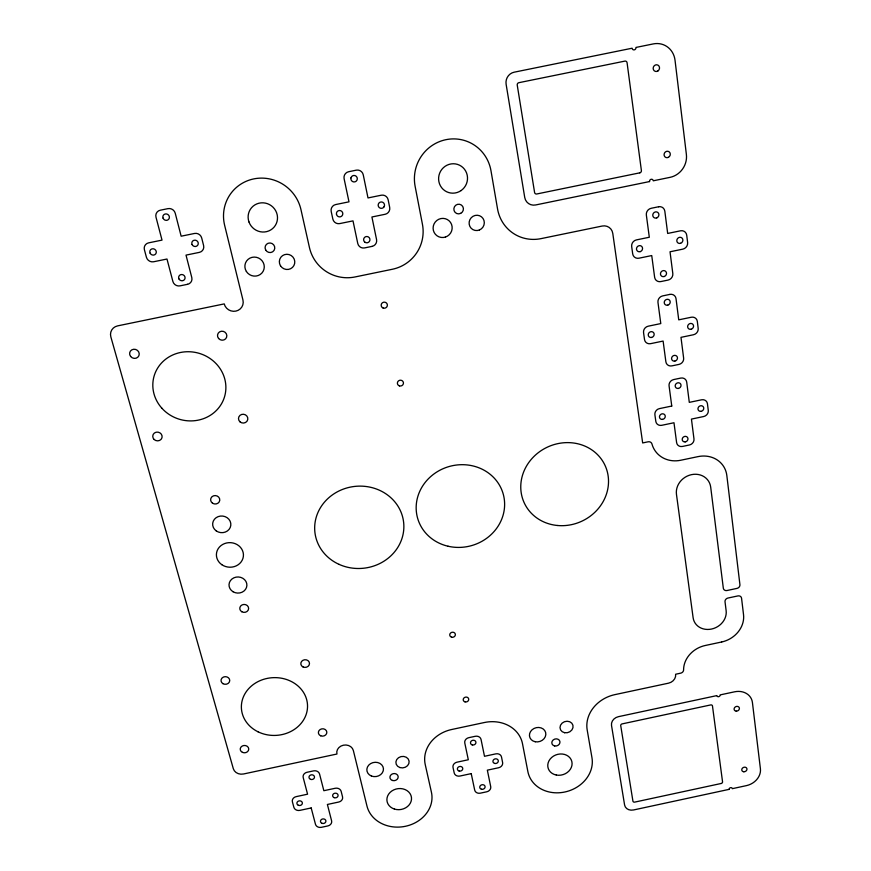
<?xml version="1.0" encoding="UTF-8"?>
<svg xmlns="http://www.w3.org/2000/svg" width="871" height="871" viewBox="0 0 871 871"><rect width="100%" height="100%" fill="white"/><g stroke="black" fill="none" stroke-linecap="round" stroke-linejoin="round"><path stroke-width="1.31" d="M311.187 807.95L299.842 810.378A4.997 4.246 -4.7 0 1 293.875 807.308L292.395 801.821A5.008 4.257 -4.6 0 1 296.173 796.638L307.572 794.189L303.195 777.531A5.03 4.311 -4.9 0 1 307.006 772.283L313.56 770.879A5.03 4.311 -5.2 0 1 319.559 774.025L323.849 790.705L335.237 788.266A4.997 4.257 -6.3 0 1 341.16 791.369L342.543 796.878A4.986 4.246 -6.4 0 1 338.721 802.039L327.387 804.466L331.601 820.83A4.954 4.192 -6 0 1 327.812 825.937L321.377 827.319A4.954 4.192 -5.8 0 1 315.476 824.293L311.187 807.95M471.222 773.622L459.932 776.039A4.954 4.246 -12.2 0 1 454.205 772.936L453.007 767.395A4.965 4.257 -12.1 0 1 456.97 762.19L468.304 759.752L464.776 742.963A4.997 4.311 -12.9 0 1 468.772 737.683L475.294 736.289A4.997 4.311 -13.3 0 1 481.053 739.479L484.494 756.289L495.828 753.861A4.954 4.257 -14.1 0 1 501.511 756.997L502.621 762.561A4.954 4.246 -14.1 0 1 498.626 767.743L487.346 770.16L490.721 786.665A4.921 4.192 -13.3 0 1 486.758 791.793L480.357 793.165A4.921 4.192 -13 0 1 474.695 790.106L471.222 773.622M721.155 783.486L634.709 802.115A1.611 1.35 -19.3 0 1 632.923 801.113L620.729 725.652A1.655 1.415 -20.3 0 1 622.112 723.899L710.682 704.933A1.655 1.404 -24.2 0 1 712.478 706L722.549 781.799A1.622 1.339 -22.7 0 1 721.155 783.486M729.179 789.344L633.544 809.965A8.079 6.75 -19.2 0 1 624.594 804.978L611.518 725.445A8.274 7.088 -20.2 0 1 618.443 716.67L716.898 695.591A1.666 1.415 -24.8 0 0 718.695 696.669A1.666 1.415 -24.8 0 0 720.121 694.906L734.623 691.803A16.571 14.001 -25.1 0 1 752.424 702.505L760.416 768.788A16.222 13.457 -23.7 0 1 746.393 785.631L732.315 788.669A1.611 1.339 -22.9 0 0 730.573 787.667A1.611 1.339 -22.9 0 0 729.179 789.344M721.656 641.992L705.292 645.487A25.172 21.579 -25.3 0 0 683.593 669.919A3.353 2.885 -24.1 0 1 680.708 673.152L675.635 674.241A8.383 7.218 -23.4 0 1 668.536 683.169L614.882 694.633A33.12 28.362 -20.2 0 0 587.185 729.92L591.975 757.781A32.837 27.981 -16.9 0 1 564.898 791.989A32.837 27.981 -16.9 0 1 527.859 771.543L522.513 743.78A33.152 28.525 -13.8 0 0 484.396 722.516L451.69 729.506A33.174 28.536 -12.2 0 0 425.244 764.607L431.428 792.24A32.978 28.068 -9.3 0 1 405.559 826.263A32.978 28.068 -9.3 0 1 366.974 806.067L353.354 750.519A8.405 7.262 -6.6 0 0 343.392 745.195A8.405 7.262 -6.6 0 0 336.935 754.025L243.553 773.981A8.492 7.273 -1.7 0 1 233.319 768.701L110.846 336.881A9.831 9.146 24.9 0 1 117.672 325.863L224.228 303.903A9.69 9.298 22.8 0 0 235.856 311.11A9.69 9.298 22.8 0 0 242.955 300.049L224.631 225.295A39.663 38.52 39.4 0 1 253.755 178.903A39.663 38.52 39.4 0 1 300.974 209.661L309.445 247.527A38.585 38.28 24.7 0 0 355.096 276.945L392.375 269.259A38.455 38.335 -37.6 0 0 422.446 224.315L415.119 186.296A39.369 38.444 -68 0 1 445.963 139.676A39.369 38.444 -68 0 1 490.983 170.76L497.537 208.888A39.075 37.453 -56.4 0 0 541.087 238.621L602.209 226.035A9.657 9.102 -50.6 0 1 612.781 233.395L642.667 442.947L648.089 441.804A3.604 3.277 -32.4 0 1 651.965 443.992A27.088 24.53 -34.3 0 0 680.741 460.247L698.019 456.622A26.696 23.865 -32.6 0 1 726.828 475.49L739.925 584.67A3.44 2.994 -29.1 0 1 736.975 588.393L727.024 590.516A3.44 2.994 -28.7 0 1 723.322 588.197L710.692 487.118A17.747 15.852 -31.8 0 0 691.487 474.651A17.747 15.852 -31.8 0 0 676.462 494.336L693.12 617.724A17.061 14.807 -27.1 0 0 711.553 629.047A17.061 14.807 -27.1 0 0 726.142 610.702L725.02 601.741A3.43 2.972 -28.2 0 1 727.949 598.039L737.889 595.927A3.43 2.972 -28.7 0 1 741.559 598.225L743.529 614.632A25.542 22.102 -27.2 0 1 721.656 641.992M671.759 406.038L659.467 408.608A5.455 4.976 -35 0 0 654.894 414.738L655.819 421.412A5.444 4.965 -34.6 0 0 661.753 425.309L673.98 422.751L676.615 442.61A5.411 4.888 -34.1 0 0 682.483 446.442L689.418 444.983A5.411 4.888 -34.5 0 0 693.98 438.962L691.443 419.093L703.659 416.534A5.466 4.932 -36.8 0 0 708.275 410.426L707.448 403.73A5.476 4.954 -37.2 0 0 701.569 399.8L689.299 402.369L686.707 382.086A5.509 5.03 -38 0 0 680.752 378.079L673.686 379.56A5.509 5.03 -37.7 0 0 669.059 385.766L671.759 406.038M669.908 294.398L662.679 295.9A5.672 5.237 -44.3 0 0 657.964 302.368L660.784 323.577L648.22 326.19A5.607 5.182 -41.1 0 0 643.549 332.57L644.518 339.559A5.596 5.172 -40.6 0 0 650.604 343.664L663.114 341.062L665.88 361.835A5.553 5.095 -39.4 0 0 671.879 365.874L678.977 364.405A5.553 5.084 -39.7 0 0 683.637 358.133L680.98 337.349L693.479 334.747A5.618 5.139 -42.5 0 0 698.183 328.4L697.323 321.388A5.629 5.15 -43 0 0 691.291 317.24L678.738 319.842L676.016 298.622A5.672 5.237 -44.6 0 0 669.908 294.398M187.559 284.305L180.003 285.862A5.934 5.629 29 0 1 172.883 281.464L166.982 259.025L153.655 261.757A6.021 5.672 32.8 0 1 146.426 257.283L144.401 249.727A6.032 5.694 33.8 0 1 148.614 242.857L162.017 240.113L155.996 217.173A6.086 5.759 38.1 0 1 160.253 210.216L167.972 208.637A6.086 5.77 38.4 0 1 175.245 213.243L181.146 236.204L194.527 233.461A5.988 5.716 34.7 0 1 201.702 237.99L203.607 245.557A5.977 5.705 33.5 0 1 199.328 252.383L186.013 255.116L191.794 277.577A5.923 5.629 29 0 1 187.559 284.305M372.091 246.373L364.579 247.919A5.759 5.738 10.5 0 1 357.763 243.466L353.005 220.875L339.755 223.586A5.847 5.792 43.8 0 1 332.842 219.067L331.198 211.457A5.868 5.803 48.7 0 1 335.673 204.554L348.988 201.832L344.11 178.729A5.945 5.857 68.7 0 1 348.64 171.729L356.304 170.161A5.934 5.857 72.8 0 1 363.251 174.821L367.998 197.935L381.302 195.213A5.847 5.803 -89.4 0 1 388.15 199.786L389.685 207.407A5.825 5.792 -84.2 0 1 385.156 214.277L371.917 216.988L376.566 239.601A5.759 5.738 0.5 0 1 372.091 246.373M658.563 206.765L651.16 208.289A5.847 5.444 -52.8 0 0 646.347 215.028L649.309 237.25L636.44 239.895A5.781 5.389 -49.5 0 0 631.682 246.547L632.694 253.875A5.759 5.378 -48.8 0 0 638.933 258.208L651.737 255.562L654.633 277.316A5.716 5.302 -46.6 0 0 660.795 281.583L668.057 280.081A5.727 5.291 -46.8 0 0 672.815 273.548L670.028 251.784L682.82 249.139A5.792 5.335 -49.8 0 0 687.622 242.519L686.718 235.181A5.803 5.357 -50.5 0 0 680.534 230.804L667.676 233.45L664.834 211.218A5.857 5.433 -52.9 0 0 658.563 206.765M639.782 172.839L536.765 193.983A1.96 1.884 -57.9 0 1 534.587 192.469L517.232 85.086A2.058 1.949 -74.2 0 1 518.844 82.691L624.888 61.112A2.069 1.916 -68.1 0 1 627.076 62.745L641.394 170.553A1.982 1.851 -57.5 0 1 639.782 172.839M649.559 181.56L535.632 204.968A9.788 9.385 -57.4 0 1 524.723 197.434L506.116 84.237A10.278 9.755 -74.8 0 1 514.151 72.195L632.096 48.221A2.09 1.927 -68.8 0 0 634.284 49.865A2.09 1.927 -68.8 0 0 635.95 47.437L653.315 43.909A20.73 19.075 -66.4 0 1 675.025 60.208L686.381 154.45A19.946 18.443 -58 0 1 670.06 177.346L653.283 180.798A1.971 1.84 -56.1 0 0 651.17 179.284A1.971 1.84 -56.1 0 0 649.559 181.56M674.829 361.117A3.059 2.798 -39.7 0 0 676.93 356.359A3.059 2.798 -39.7 0 0 671.835 357.295A3.059 2.798 -39.7 0 0 674.829 361.117M667.752 305.166A3.114 2.874 -44.3 0 0 669.527 300.168A3.114 2.874 -44.3 0 0 664.41 301.475A3.114 2.874 -44.3 0 0 667.752 305.166M691.095 329.238A3.092 2.831 -42.7 0 0 692.891 324.306A3.092 2.831 -42.7 0 0 687.807 325.602A3.092 2.831 -42.7 0 0 691.095 329.238M651.519 337.469A3.081 2.842 -40.9 0 0 653.609 332.657A3.081 2.842 -40.9 0 0 648.481 333.593A3.081 2.842 -40.9 0 0 651.519 337.469M481.5 789.257A2.711 2.308 -13.1 0 0 485.071 786.448A2.711 2.308 -13.1 0 0 480.694 785.337A2.711 2.308 -13.1 0 0 481.5 789.257M472.278 744.923A2.744 2.373 -13.1 0 0 475.893 742.048A2.744 2.373 -13.1 0 0 471.451 740.894A2.744 2.373 -13.1 0 0 472.278 744.923M494.674 763.432A2.722 2.341 -14 0 0 498.277 760.59A2.722 2.341 -14 0 0 493.879 759.468A2.722 2.341 -14 0 0 494.674 763.432M459.159 771.042A2.733 2.341 -12.2 0 0 462.741 768.211A2.733 2.341 -12.2 0 0 458.32 767.09A2.733 2.341 -12.2 0 0 459.159 771.042M179.045 279.068A3.266 3.092 29.3 0 0 184.63 279.373A3.266 3.092 29.3 0 0 181.887 274.517A3.266 3.092 29.3 0 0 179.045 279.068M163.062 218.153A3.342 3.168 38 0 0 168.68 219.285A3.342 3.168 38 0 0 166.611 213.961A3.342 3.168 38 0 0 163.062 218.153M192.088 244.555A3.288 3.136 34.1 0 0 197.684 245.274A3.288 3.136 34.1 0 0 195.311 240.178A3.288 3.136 34.1 0 0 192.088 244.555M150.117 253.167A3.31 3.125 33.3 0 0 155.735 253.875A3.31 3.125 33.3 0 0 153.296 248.779A3.31 3.125 33.3 0 0 150.117 253.167M383.077 308.007A3.114 3.049 -10.9 0 0 387.355 304.774A3.114 3.049 -10.9 0 0 382.391 302.77A3.114 3.049 -10.9 0 0 383.077 308.007M399.441 385.897A3.049 2.918 -12.2 0 0 403.404 382.5A3.049 2.918 -12.2 0 0 398.417 380.943A3.049 2.918 -12.2 0 0 399.441 385.897M465.038 701.874A2.776 2.428 -13.1 0 0 468.696 698.945A2.776 2.428 -13.1 0 0 464.189 697.747A2.776 2.428 -13.1 0 0 465.038 701.874M451.614 637.191A2.831 2.526 -13 0 0 455.326 634.175A2.831 2.526 -13 0 0 450.721 632.901A2.831 2.526 -13 0 0 451.614 637.191M557.375 525.485A44.53 40.839 -25.3 0 0 605.759 467.074A44.53 40.839 -25.3 0 0 530.798 459.91A44.53 40.839 -25.3 0 0 557.375 525.485M339.015 564.343A44.639 41.144 -6.4 0 0 403.806 524.407A44.639 41.144 -6.4 0 0 334.987 493.171A44.639 41.144 -6.4 0 0 339.015 564.343M394.389 809.05A12.368 10.528 -9.3 0 0 411.439 797.292A12.368 10.528 -9.3 0 0 391.798 790.999A12.368 10.528 -9.3 0 0 394.389 809.05M556.329 775.038A12.314 10.496 -16.9 0 0 571.79 761.341A12.314 10.496 -16.9 0 0 551.648 757.476A12.314 10.496 -16.9 0 0 556.329 775.038M535.262 741.754A8.296 7.142 -16.3 0 0 545.627 732.467A8.296 7.142 -16.3 0 0 532.018 729.822A8.296 7.142 -16.3 0 0 535.262 741.754M371.416 776.017A8.34 7.164 -8.1 0 0 383.447 768.745A8.34 7.164 -8.1 0 0 370.589 763.627A8.34 7.164 -8.1 0 0 371.416 776.017M564.604 732.707A6.641 5.716 -17.8 0 0 572.933 725.26A6.641 5.716 -17.8 0 0 562.089 723.137A6.641 5.716 -17.8 0 0 564.604 732.707M399.92 767.558A6.663 5.738 -9.5 0 0 409.098 761.167A6.663 5.738 -9.5 0 0 398.515 757.716A6.663 5.738 -9.5 0 0 399.92 767.558M554.685 745.957A4.137 3.549 -17 0 0 559.868 741.33A4.137 3.549 -17 0 0 553.096 740.034A4.137 3.549 -17 0 0 554.685 745.957M392.44 780.47A4.148 3.56 -9 0 0 398.156 776.497A4.148 3.56 -9 0 0 391.547 774.373A4.148 3.56 -9 0 0 392.44 780.47M246.384 271.469A9.755 9.439 27.7 0 0 263.162 271.251A9.755 9.439 27.7 0 0 254.19 257.087A9.755 9.439 27.7 0 0 246.384 271.469M479.42 229.988A7.73 7.534 -53.1 0 0 481.5 216.835A7.73 7.534 -53.1 0 0 469.197 221.887A7.73 7.534 -53.1 0 0 479.42 229.988M265.644 249.923A4.899 4.758 31.3 0 0 274.049 250.413A4.899 4.758 31.3 0 0 270.097 242.987A4.899 4.758 31.3 0 0 265.644 249.923M460.683 213.362A4.856 4.747 -58.1 0 0 461.358 205.012A4.856 4.747 -58.1 0 0 453.867 208.735A4.856 4.747 -58.1 0 0 460.683 213.362M280.495 265.775A7.763 7.578 26.1 0 0 293.875 265.611A7.763 7.578 26.1 0 0 286.809 254.278A7.763 7.578 26.1 0 0 280.495 265.775M445.473 237.043A9.646 9.472 -51.6 0 0 449.098 220.799A9.646 9.472 -51.6 0 0 433.333 226.014A9.646 9.472 -51.6 0 0 445.473 237.043M461.042 190.597A14.763 14.415 -68 0 0 459.507 165.185A14.763 14.415 -68 0 0 438.625 179.611A14.763 14.415 -68 0 0 461.042 190.597M248.986 221.996A14.872 14.448 39.3 0 0 274.06 227.146A14.872 14.448 39.3 0 0 265.383 203.106A14.872 14.448 39.3 0 0 248.986 221.996M233.09 591.757A8.939 8.057 2 0 0 246.885 585.497A8.939 8.057 2 0 0 233.885 577.821A8.939 8.057 2 0 0 233.09 591.757M241.79 611.736A4.431 3.974 1 0 0 248.627 608.633A4.431 3.974 1 0 0 242.182 604.866A4.431 3.974 1 0 0 241.79 611.736M212.459 503.133A4.595 4.224 6.7 0 0 219.753 500.368A4.595 4.224 6.7 0 0 213.384 495.882A4.595 4.224 6.7 0 0 212.459 503.133M216.291 530.929A9.113 8.329 5.2 0 0 230.793 525.453A9.113 8.329 5.2 0 0 218.164 516.623A9.113 8.329 5.2 0 0 216.291 530.929M221.778 564.658A13.533 12.292 3.5 0 0 243.347 556.558A13.533 12.292 3.5 0 0 224.62 543.558A13.533 12.292 3.5 0 0 221.778 564.658M130.628 356.468A4.867 4.54 22.5 0 0 138.892 355.738A4.867 4.54 22.5 0 0 133.742 349.249A4.867 4.54 22.5 0 0 130.628 356.468M154.167 439.507A4.725 4.366 14.4 0 0 161.995 437.699A4.725 4.366 14.4 0 0 156.138 432.212A4.725 4.366 14.4 0 0 154.167 439.507M240.091 421.912A4.671 4.399 9 0 0 247.745 419.582A4.671 4.399 9 0 0 241.648 414.454A4.671 4.399 9 0 0 240.091 421.912M218.588 338.492A4.693 4.475 19 0 0 226.558 337.36A4.693 4.475 19 0 0 221.343 331.252A4.693 4.475 19 0 0 218.588 338.492M161.81 408.14A36.713 34.415 16.2 0 0 223.912 398.668A36.713 34.415 16.2 0 0 182.322 352.156A36.713 34.415 16.2 0 0 161.81 408.14M258.056 731.814A33.098 28.906 -2.5 0 0 307.539 706.033A33.098 28.906 -2.5 0 0 257.762 681.743A33.098 28.906 -2.5 0 0 258.056 731.814M303.01 666.925A4.333 3.832 -3.7 0 0 309.488 663.484A4.333 3.832 -3.7 0 0 302.977 660.272A4.333 3.832 -3.7 0 0 303.01 666.925M320.746 735.821A4.235 3.68 -5.3 0 0 326.821 732.108A4.235 3.68 -5.3 0 0 320.223 729.473A4.235 3.68 -5.3 0 0 320.746 735.821M242.432 752.359A4.268 3.669 -1.6 0 0 248.758 749.027A4.268 3.669 -1.6 0 0 242.29 746.001A4.268 3.669 -1.6 0 0 242.432 752.359M223.02 683.691A4.366 3.822 0.5 0 0 229.737 680.665A4.366 3.822 0.5 0 0 223.379 677.083A4.366 3.822 0.5 0 0 223.02 683.691M448.042 546.226A44.475 41.1 -16 0 0 503.351 494.521A44.475 41.1 -16 0 0 429.773 477.428A44.475 41.1 -16 0 0 448.042 546.226M657.975 70.921A3.419 3.146 -66.1 0 0 657.91 65.096A3.419 3.146 -66.1 0 0 653.163 68.374A3.419 3.146 -66.1 0 0 657.975 70.921M668.362 157.357A3.299 3.049 -58.3 0 0 669.091 151.772A3.299 3.049 -58.3 0 0 664.094 154.243A3.299 3.049 -58.3 0 0 668.362 157.357M364.797 242.116A3.168 3.157 8.4 0 0 369.914 240.146A3.168 3.157 8.4 0 0 365.624 236.716A3.168 3.157 8.4 0 0 364.797 242.116M350.959 177.891A3.266 3.223 70.5 0 0 354.976 181.843A3.266 3.223 70.5 0 0 356.326 176.378A3.266 3.223 70.5 0 0 350.959 177.891M384.078 206.797A3.212 3.19 -89.3 0 0 381.378 201.941A3.212 3.19 -89.3 0 0 378.558 206.721A3.212 3.19 -89.3 0 0 384.078 206.797M336.467 214.266A3.223 3.19 47.1 0 0 341.704 216.15A3.223 3.19 47.1 0 0 340.67 210.684A3.223 3.19 47.1 0 0 336.467 214.266M321.998 823.324A2.733 2.308 -5.9 0 0 325.906 820.961A2.733 2.308 -5.9 0 0 321.66 819.339A2.733 2.308 -5.9 0 0 321.998 823.324M310.533 779.338A2.765 2.373 -5.1 0 0 314.496 776.932A2.765 2.373 -5.1 0 0 310.185 775.244A2.765 2.373 -5.1 0 0 310.533 779.338M334.159 797.651A2.744 2.341 -6.3 0 0 338.09 795.267A2.744 2.341 -6.3 0 0 333.833 793.612A2.744 2.341 -6.3 0 0 334.159 797.651M298.274 805.24A2.755 2.341 -4.7 0 0 302.379 803.095A2.755 2.341 -4.7 0 0 298.241 801.189A2.755 2.341 -4.7 0 0 298.274 805.24M685.161 441.902A2.972 2.689 -34.4 0 0 687.546 437.46A2.972 2.689 -34.4 0 0 682.548 438.048A2.972 2.689 -34.4 0 0 685.161 441.902M678.193 388.466A3.027 2.765 -37.7 0 0 680.599 383.904A3.027 2.765 -37.7 0 0 675.526 384.492A3.027 2.765 -37.7 0 0 678.193 388.466M700.937 411.352A3.005 2.722 -36.9 0 0 703.354 406.855A3.005 2.722 -36.9 0 0 698.313 407.432A3.005 2.722 -36.9 0 0 700.937 411.352M662.461 419.408A2.994 2.733 -34.9 0 0 664.834 414.912A2.994 2.733 -34.9 0 0 659.793 415.5A2.994 2.733 -34.9 0 0 662.461 419.408M664.225 276.51A3.146 2.918 -46.9 0 0 665.662 271.338A3.146 2.918 -46.9 0 0 660.577 273.015A3.146 2.918 -46.9 0 0 664.225 276.51M656.799 217.881A3.212 2.983 -52.7 0 0 657.877 212.491A3.212 2.983 -52.7 0 0 652.825 214.571A3.212 2.983 -52.7 0 0 656.799 217.881M680.578 243.303A3.19 2.94 -50.1 0 0 682.037 238.055A3.19 2.94 -50.1 0 0 676.919 239.754A3.19 2.94 -50.1 0 0 680.578 243.303M640.283 251.621A3.179 2.961 -49.2 0 0 641.698 246.384A3.179 2.961 -49.2 0 0 636.581 248.083A3.179 2.961 -49.2 0 0 640.283 251.621M743.845 771.76A2.678 2.221 -23.8 0 0 746.839 768.44A2.678 2.221 -23.8 0 0 742.419 768.178A2.678 2.221 -23.8 0 0 743.845 771.76M736.224 711.139A2.733 2.308 -25.1 0 0 739.272 707.709A2.733 2.308 -25.1 0 0 734.754 707.415A2.733 2.308 -25.1 0 0 736.224 711.139"/></g></svg>
